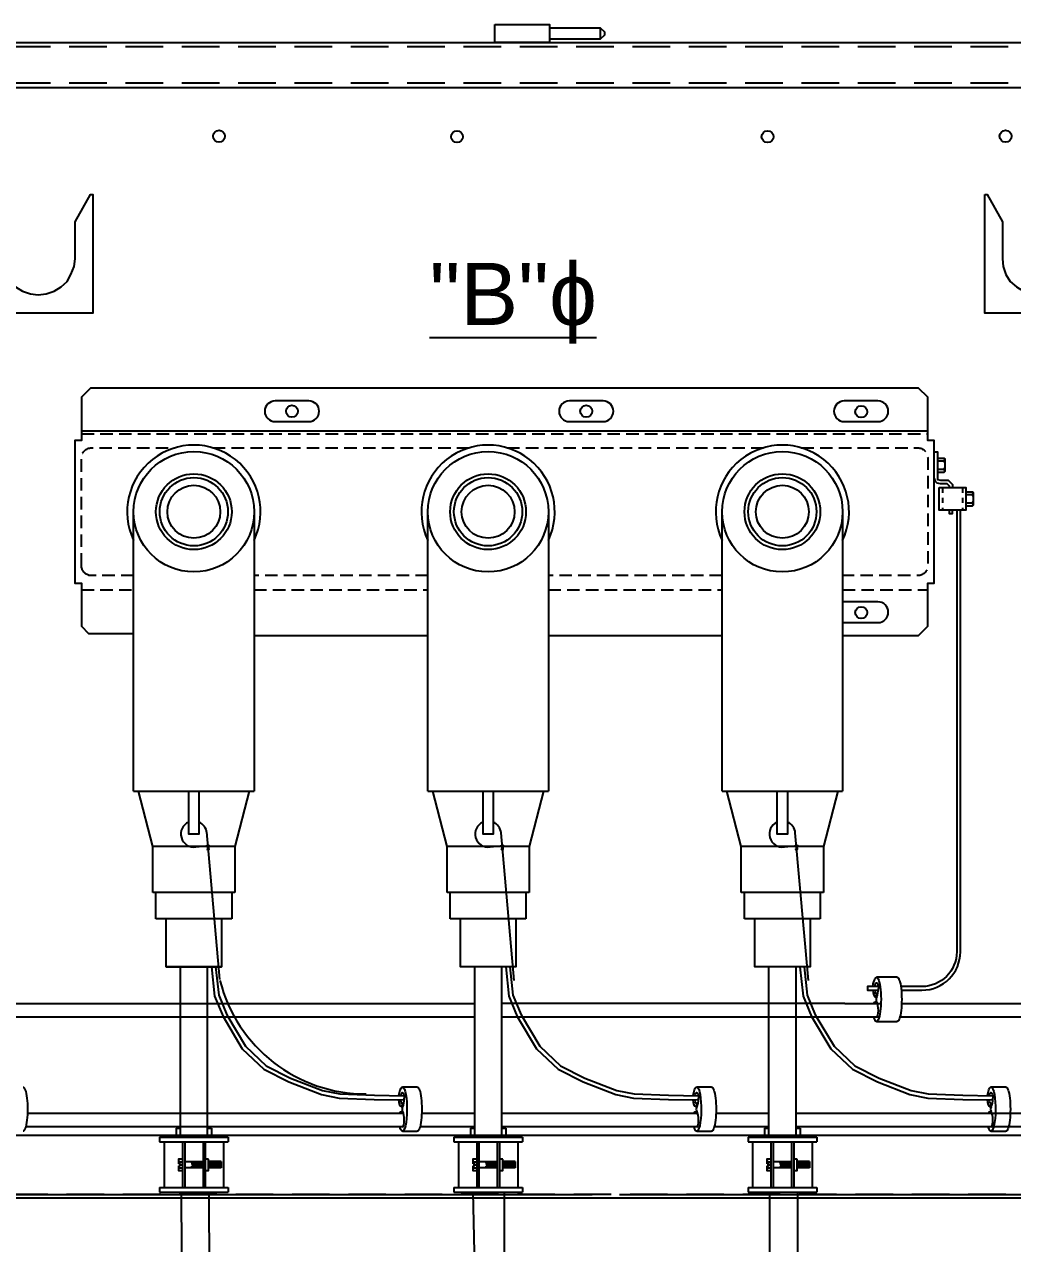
# Model space of a CAD drawing. Header units: feet. Extents: x -689 to 1837, y -511 to 1546.
# Drawn here: x 144.77 to 164.51, y 648.95 to 673.3 of the extents above; entities that cross this region are included whole.
import ezdxf

# ---------------------------------------------------------------- set-up
doc = ezdxf.new("R2010")
doc.units = ezdxf.units.FT
doc.header["$MEASUREMENT"] = 0
doc.linetypes.add('HIDDEN', pattern=[0.375, 0.25, -0.125])
for name, color, linetype in [('E-CABL-ACF', 1, 'AC_CABLE_FEEDER'), ('E-CABL-UG4', 64, 'GROUND_WIRE_G4'), ('E-DETL', 7, 'Continuous'), ('E-DETL-1', 7, 'Continuous'), ('E-EQPM', 41, 'Continuous'), ('E-EQPM-ENCL', 8, 'Continuous'), ('E-EQPM-HRDW', 16, 'Continuous'), ('E-GRND', 3, 'Continuous'), ('G-TEXT', 7, 'Continuous')]:
    doc.layers.add(name, color=color, linetype=linetype)
doc.styles.add('FSLR_SubTitle', font='arial.ttf', dxfattribs={"height": 0.1875})
doc.styles.get("Standard").update_dxf_attribs({"font": 'arial.ttf'})
doc.linetypes.add('AC_CABLE_FEEDER', pattern='A,0.2,-0.05,0,-0.05,0.2,-0.12,["ACF",Standard,S=0.1,R=0,X=-0.05,Y=-0.05],-0.3,0.2,-0.05,0,-0.05', length=1.22)
doc.linetypes.add('GROUND_WIRE_G4', pattern='A,1,-0.2,["G4",Standard,S=0.1,R=0,X=-0.1,Y=-0.05],-0.2', length=1.4)

msp = doc.modelspace()

# ---------------------------------------------------------------- hatches: boundary and pattern name
at = {"layer": 'E-EQPM-HRDW'}
h = msp.add_hatch(dxfattribs=at)
h.set_pattern_fill('ANSI31', color=256, scale=0.172182, angle=420)
h.set_pattern_definition([(105, (127.40391, 447.557756), (-0.0207894366, -0.0055705127), [])])
h.paths.add_polyline_path([(148.34114, 650.59115), (148.34114, 650.46258), (148.11658, 650.46258), (148.11658, 650.59115)])
h = msp.add_hatch(dxfattribs=at)
h.set_pattern_fill('ANSI31', color=256, scale=0.172182, angle=420)
h.set_pattern_definition([(105, (127.15469, 447.557756), (-0.0207894366, -0.0055705127), [])])
h.paths.add_polyline_path([(148.70177, 650.59115), (148.70177, 650.46258), (148.45336, 650.46258), (148.45336, 650.59115)])
h = msp.add_hatch(dxfattribs=at)
h.set_pattern_fill('ANSI31', color=256, scale=0.172182, angle=420)
h.set_pattern_definition([(105, (133.279275, 447.557756), (-0.0207894366, -0.0055705127), [])])
h.paths.add_polyline_path([(154.21651, 650.59115), (154.21651, 650.46258), (153.99195, 650.46258), (153.99195, 650.59115)])
h = msp.add_hatch(dxfattribs=at)
h.set_pattern_fill('ANSI31', color=256, scale=0.172182, angle=420)
h.set_pattern_definition([(105, (133.030055, 447.557756), (-0.0207894366, -0.0055705127), [])])
h.paths.add_polyline_path([(154.57714, 650.59115), (154.57714, 650.46258), (154.32873, 650.46258), (154.32873, 650.59115)])
h = msp.add_hatch(dxfattribs=at)
h.set_pattern_fill('ANSI31', color=256, scale=0.172182, angle=420)
h.set_pattern_definition([(105, (139.15464, 447.557756), (-0.0207894366, -0.0055705127), [])])
h.paths.add_polyline_path([(160.09187, 650.59115), (160.09187, 650.46258), (159.86732, 650.46258), (159.86732, 650.59115)])
h = msp.add_hatch(dxfattribs=at)
h.set_pattern_fill('ANSI31', color=256, scale=0.172182, angle=420)
h.set_pattern_definition([(105, (138.905421, 447.557756), (-0.0207894366, -0.0055705127), [])])
h.paths.add_polyline_path([(160.4525, 650.59115), (160.4525, 650.46258), (160.2041, 650.46258), (160.2041, 650.59115)])

# ---------------------------------------------------------------- linework, layer by layer
at = {"layer": 'E-CABL-ACF', "linetype": 'Continuous', "flags": 128}
for points in [[(147.90626, 649.97889), (147.93015, 645.13748, -0.04589762), (146.86371, 632.88156, -0.1581761), (144.21094, 627.93531, -0.21263192)], [(148.45507, 649.97889), (148.47895, 645.14019, -0.04589762), (147.40379, 632.78411, -0.14151334), (145.02991, 627.98895, -0.24822941)], [(153.72759, 649.97889), (153.80553, 646.38078, -0.04589762), (152.73908, 634.12485, -0.01632105), (152.61469, 633.54457)], [(154.3531, 649.97889), (154.35432, 646.38348, -0.04589762), (153.27916, 634.0274, -0.01898893), (153.1219, 633.31241)], [(159.64939, 649.97889), (159.64939, 644.12728, 0.31071096), (170.57497, 628.21228)], [(160.2116, 649.97889), (160.2116, 644.12677, 0.1730767), (163.92279, 633.69693)]]:
    msp.add_lwpolyline(points, format="xyb", dxfattribs=at)
at = {"layer": 'E-CABL-UG4', "linetype": 'Continuous', "flags": 128}
for points in [[(142.3027, 653.74816), (153.75944, 653.74816)], [(161.1537, 653.74816), (154.30825, 653.74816)], [(153.75944, 653.47417), (142.26774, 653.47417)], [(161.1537, 653.47417), (154.30825, 653.47417)]]:
    msp.add_lwpolyline(points, dxfattribs=at)
at = {"layer": 'E-DETL', "color": 41}
for p, q in [((146.95593, 657.98826), (149.36103, 657.98826)), ((152.83129, 657.98826), (155.2364, 657.98826)), ((158.70666, 657.98826), (161.11177, 657.98826)), ((148.9792, 656.88207), (147.33776, 656.88207)), ((154.85457, 656.88207), (153.21312, 656.88207)), ((160.72993, 656.88207), (159.08849, 656.88207)), ((148.9792, 655.96143), (147.33776, 655.96143)), ((154.85457, 655.96143), (153.21312, 655.96143)), ((160.72993, 655.96143), (159.08849, 655.96143)), ((148.91497, 655.44045), (147.40199, 655.44045)), ((154.79034, 655.44045), (153.27735, 655.44045)), ((160.6657, 655.44045), (159.15272, 655.44045))]:
    msp.add_line(p, q, dxfattribs=at)
at = {"layer": 'E-DETL', "ltscale": 5, "flags": 128}
for points in [[(161.11177, 661.09701), (162.62822, 661.09701), (162.81066, 661.27935), (162.81066, 662.14152), (162.94326, 662.14152), (162.94326, 664.99312), (162.81066, 664.99312), (162.81066, 665.85529), (162.62822, 666.03763), (146.09736, 666.03763), (145.91502, 665.85529), (145.91502, 664.99312), (145.78242, 664.99312), (145.78242, 662.14152), (145.91502, 662.14152), (145.91502, 661.27935), (146.05541, 661.13896)], [(162.94326, 664.76104), (163.00961, 664.76104), (163.00961, 664.21301), (163.06763, 664.19857), (163.21992, 664.19857), (163.30921, 664.10928), (163.30921, 664.04809)], [(163.00961, 664.63857), (163.13455, 664.63857), (163.1524, 664.62073), (163.1524, 664.37085), (163.13455, 664.353), (163.00961, 664.353)], [(163.13633, 664.5791), (163.00961, 664.5791)], [(163.1524, 664.62073), (163.13633, 664.5791), (163.1524, 664.53748)], [(163.1524, 664.4541), (163.13633, 664.41247), (163.1524, 664.37085)], [(162.94326, 664.23053), (162.95987, 664.18079), (162.993, 664.14757), (163.05935, 664.13106), (163.19195, 664.13106), (163.24169, 664.08132), (163.24169, 664.04809)], [(163.13633, 664.41247), (163.00961, 664.41247)], [(163.57325, 663.96705), (163.69819, 663.96705), (163.71604, 663.94921), (163.71604, 663.69933), (163.69819, 663.68148), (163.57325, 663.68148)], [(163.69997, 663.90758), (163.57325, 663.90758)], [(163.69997, 663.74095), (163.57325, 663.74095)], [(163.71604, 663.94921), (163.69997, 663.90758), (163.71604, 663.86596)], [(163.71604, 663.78258), (163.69997, 663.74095), (163.71604, 663.69933)], [(163.24169, 663.60045), (163.24169, 663.53419), (163.30804, 663.53419), (163.30804, 663.60045)], [(146.05541, 661.13896), (146.95593, 661.13896)], [(149.36103, 661.09701), (152.83129, 661.09701)], [(155.2364, 661.09701), (158.70666, 661.09701)]]:
    msp.add_lwpolyline(points, dxfattribs=at)
for points in [[(149.78159, 665.36621), (150.45301, 665.36621, 1), (150.45301, 665.78073), (149.78159, 665.78073, 1)], [(155.65696, 665.36621), (156.32838, 665.36621, 1), (156.32838, 665.78073), (155.65696, 665.78073, 1)], [(161.14568, 665.36621), (161.8171, 665.36621, 1), (161.8171, 665.78073), (161.14568, 665.78073, 1)]]:
    msp.add_lwpolyline(points, format="xyb", close=True, dxfattribs=at)
at = {"layer": 'E-DETL', "flags": 128}
msp.add_lwpolyline([(162.81066, 665.17556), (145.91502, 665.17556)], dxfattribs=at)
at = {"layer": 'E-DETL', "color": 9, "linetype": 'HIDDEN', "flags": 128}
for points in [[(145.91502, 665.12583), (162.81066, 665.12583)], [(148.53639, 664.84391), (153.65592, 664.84391)], [(154.41176, 664.84391), (159.53128, 664.84391)], [(146.95593, 662.29073), (146.05541, 662.29073)], [(152.83129, 662.29073), (149.36103, 662.29073)], [(158.70666, 662.29073), (155.2364, 662.29073)], [(145.91502, 662.00882), (146.95593, 662.00882)], [(149.36103, 662.00882), (152.83129, 662.00882)], [(155.2364, 662.00882), (158.70666, 662.00882)], [(161.11177, 662.00882), (162.81066, 662.00882)]]:
    msp.add_lwpolyline(points, dxfattribs=at)
for points in [[(145.91502, 662.48969), (145.91502, 664.64495, -0.41421356), (146.11397, 664.84391), (147.78055, 664.84391)], [(160.28713, 664.84391), (162.61171, 664.84391, -0.41421356), (162.81066, 664.64495), (162.81066, 662.48969, -0.41421356), (162.61171, 662.29073), (161.11177, 662.29073)], [(146.05541, 662.29955, -0.32917563), (145.91502, 662.48969)]]:
    msp.add_lwpolyline(points, format="xyb", dxfattribs=at)
at = {"layer": 'E-DETL', "ltscale": 5, "flags": 128}
msp.add_lwpolyline([(163.04274, 664.04809), (163.57325, 664.04809), (163.57325, 663.60045), (163.04274, 663.60045)], close=True, dxfattribs=at)
at = {"layer": 'E-DETL', "color": 9, "linetype": 'HIDDEN', "ltscale": 0.2, "flags": 128}
for points in [[(163.10909, 664.04809), (163.10909, 663.60045)], [(163.507, 664.04809), (163.507, 663.60045)]]:
    msp.add_lwpolyline(points, dxfattribs=at)
at = {"layer": 'E-DETL', "color": 41, "flags": 128}
for points in [[(146.95593, 657.98826), (146.95593, 663.56732)], [(149.36103, 663.5621), (149.36103, 657.98826)], [(152.83129, 657.98826), (152.83129, 663.56732)], [(155.2364, 663.5621), (155.2364, 657.98826)], [(158.70666, 657.98826), (158.70666, 663.56732)], [(161.11177, 663.5621), (161.11177, 657.98826)], [(147.33776, 655.96143), (147.33776, 656.88207), (147.05227, 657.98826)], [(149.26469, 657.98826), (148.9792, 656.88207), (148.9792, 655.96143)], [(153.21312, 655.96143), (153.21312, 656.88207), (152.92764, 657.98826)], [(155.14005, 657.98826), (154.85457, 656.88207), (154.85457, 655.96143)], [(159.08849, 655.96143), (159.08849, 656.88207), (158.803, 657.98826)], [(161.01542, 657.98826), (160.72993, 656.88207), (160.72993, 655.96143)], [(147.40199, 655.44045), (147.40199, 655.96143)], [(148.91497, 655.96143), (148.91497, 655.44045)], [(153.27735, 655.44045), (153.27735, 655.96143)], [(154.79034, 655.96143), (154.79034, 655.44045)], [(159.15272, 655.44045), (159.15272, 655.96143)], [(160.6657, 655.96143), (160.6657, 655.44045)], [(148.71157, 655.44045), (148.71157, 654.47699), (147.60539, 654.47699), (147.60539, 655.44045)], [(154.58694, 655.44045), (154.58694, 654.47699), (153.48075, 654.47699), (153.48075, 655.44045)], [(160.4623, 655.44045), (160.4623, 654.47699), (159.35612, 654.47699), (159.35612, 655.44045)]]:
    msp.add_lwpolyline(points, dxfattribs=at)
at = {"layer": 'E-DETL', "ltscale": 5, "flags": 128}
msp.add_lwpolyline([(161.11177, 661.3567, 0.04112235), (161.14568, 661.35391), (161.8171, 661.35391, 1), (161.8171, 661.76843), (161.14568, 661.76843, 0.04112235), (161.11177, 661.76563, 0.04112235)], format="xyb", dxfattribs=at)
at = {"layer": 'E-DETL', "color": 41, "linetype": 'Continuous'}
for points in [[(148.05708, 657.98826), (148.25988, 657.98826), (148.25988, 657.13084), (148.05708, 657.13084)], [(153.93244, 657.98826), (154.13525, 657.98826), (154.13525, 657.13084), (153.93244, 657.13084)], [(159.80781, 657.98826), (160.01061, 657.98826), (160.01061, 657.13084), (159.80781, 657.13084)]]:
    msp.add_lwpolyline(points, close=True, dxfattribs=at)
at = {"layer": 'E-DETL', "color": 1, "flags": 128}
for points in [[(148.43288, 651.07485), (148.43288, 654.47699), (147.88408, 654.47699), (147.88408, 651.07485)], [(154.30825, 651.07485), (154.30825, 654.47699), (153.75944, 654.47699), (153.75944, 651.07485)], [(160.18361, 651.07485), (160.18361, 654.47699), (159.63481, 654.47699), (159.63481, 651.07485)]]:
    msp.add_lwpolyline(points, dxfattribs=at)
at = {"layer": 'E-DETL', "ltscale": 5}
for centre in [(150.1173, 665.57347), (155.99267, 665.57347), (161.48423, 665.56517), (161.48423, 661.55286)]:
    msp.add_circle(centre, 0.11869, dxfattribs=at)
at = {"layer": 'E-DETL', "color": 41}
for centre, radius in [((148.15847, 663.56732), 1.20255), ((154.03384, 663.56732), 1.20255), ((159.9092, 663.56732), 1.20255), ((148.15847, 663.56732), 0.7565), ((148.15847, 663.56732), 0.68156), ((154.03384, 663.56732), 0.7565), ((154.03384, 663.56732), 0.68156), ((159.9092, 663.56732), 0.7565), ((159.9092, 663.56732), 0.68156), ((148.15847, 663.56732), 0.52813), ((154.03384, 663.56732), 0.52813), ((159.9092, 663.56732), 0.52813)]:
    msp.add_circle(centre, radius, dxfattribs=at)
for centre in [(148.15847, 663.56732), (154.03384, 663.56732), (159.9092, 663.56732)]:
    msp.add_arc(centre, 1.33135, 334.590214, 205.411039, dxfattribs=at)
at = {"layer": 'E-DETL-1', "color": 64, "linetype": 'Continuous'}
msp.add_line((171.99431, 651.28224), (160.18361, 651.28224), dxfattribs=at)
at = {"layer": 'E-DETL-1', "color": 64, "linetype": 'Continuous', "flags": 128}
for points in [[(161.1537, 653.74816), (161.87715, 653.74816)], [(162.29022, 653.74816), (173.48254, 653.74816)], [(161.84219, 653.47417), (161.1537, 653.47417)], [(173.48254, 653.47417), (162.25526, 653.47417)], [(144.83637, 651.55623), (152.32372, 651.55623)], [(152.7085, 651.55623), (153.75944, 651.55623)], [(154.30825, 651.55623), (158.21766, 651.55623)], [(158.58417, 651.55623), (159.63481, 651.55623)], [(160.18361, 651.55623), (172.06616, 651.55623)], [(152.32372, 651.28224), (144.80141, 651.28224)], [(153.75944, 651.28224), (152.67354, 651.28224)], [(158.19908, 651.28224), (154.30825, 651.28224)], [(159.63481, 651.28224), (158.54921, 651.28224)]]:
    msp.add_lwpolyline(points, dxfattribs=at)
at = {"layer": 'E-EQPM'}
msp.add_line((147.60539, 654.47699), (148.71157, 654.47699), dxfattribs=at)
at = {"layer": 'E-EQPM-ENCL', "linetype": 'HIDDEN', "ltscale": 3}
msp.add_line((186.86836, 649.93055), (136.27986, 649.93055), dxfattribs=at)
at = {"layer": 'E-EQPM-ENCL', "color": 7, "ltscale": 5, "flags": 128}
for points in [[(154.16778, 673.29945), (155.26202, 673.29945), (155.26202, 672.93467), (154.16778, 672.93467), (154.16778, 673.29945)], [(155.26202, 673.2331), (156.2734, 673.2331), (156.2734, 673.00102), (155.26202, 673.00102)], [(156.2734, 673.2331), (156.35627, 673.15023), (156.35627, 673.08388), (156.2734, 673.00102)], [(124.67951, 672.8518), (124.59664, 672.8518), (124.59664, 649.98029), (124.62977, 649.91394), (124.67951, 649.8642), (186.9181, 649.8642)], [(124.67951, 672.93477), (186.9181, 672.93477)], [(124.67951, 672.03947), (186.9181, 672.03947)]]:
    msp.add_lwpolyline(points, dxfattribs=at)
at = {"layer": 'E-EQPM-ENCL', "linetype": 'HIDDEN', "ltscale": 3, "flags": 128}
for points in [[(186.9181, 672.8518), (124.67951, 672.8518)], [(186.9181, 672.12234), (124.67951, 672.12234)]]:
    msp.add_lwpolyline(points, dxfattribs=at)
at = {"layer": 'E-EQPM-ENCL', "linetype": 'Continuous', "ltscale": 2, "flags": 128}
msp.add_lwpolyline([(123.93199, 649.41399, -0.30119319), (124.60711, 649.8642), (186.9905, 649.8642)], format="xyb", dxfattribs=at)
at = {"layer": 'E-EQPM-ENCL', "color": 7, "ltscale": 5}
for centre in [(148.66063, 671.06543), (153.41289, 671.05712), (159.61364, 671.05712), (164.3659, 671.06543)]:
    msp.add_circle(centre, 0.11869, dxfattribs=at)
at = {"layer": 'E-EQPM-HRDW', "color": 2, "linetype": 'Continuous'}
for p, q in [((147.4735, 651.07485), (148.84346, 651.07485)), ((147.4735, 651.07485), (147.4735, 650.98352)), ((148.84346, 651.07485), (148.84346, 650.98352)), ((153.34887, 651.07485), (154.71882, 651.07485)), ((153.34887, 651.07485), (153.34887, 650.98352)), ((154.71882, 651.07485), (154.71882, 650.98352)), ((159.22423, 651.07485), (160.59419, 651.07485)), ((159.22423, 651.07485), (159.22423, 650.98352)), ((160.59419, 651.07485), (160.59419, 650.98352)), ((147.4735, 650.98352), (148.84346, 650.98352)), ((153.34887, 650.98352), (154.71882, 650.98352)), ((159.22423, 650.98352), (160.59419, 650.98352)), ((147.4735, 650.07022), (148.84346, 650.07022)), ((147.4735, 650.07022), (147.4735, 649.97889)), ((147.4735, 649.97889), (148.84346, 649.97889)), ((148.84346, 650.07022), (148.84346, 649.97889)), ((153.34887, 650.07022), (154.71882, 650.07022)), ((153.34887, 650.07022), (153.34887, 649.97889)), ((153.34887, 649.97889), (154.71882, 649.97889)), ((154.71882, 650.07022), (154.71882, 649.97889)), ((159.22423, 650.07022), (160.59419, 650.07022)), ((159.22423, 650.07022), (159.22423, 649.97889)), ((159.22423, 649.97889), (160.59419, 649.97889)), ((160.59419, 650.07022), (160.59419, 649.97889))]:
    msp.add_line(p, q, dxfattribs=at)
at = {"layer": 'E-EQPM-HRDW', "color": 4}
for p, q in [((147.80476, 651.25484), (147.88199, 651.25484)), ((147.80476, 651.25484), (147.80476, 651.07485)), ((148.43496, 651.25484), (148.5122, 651.25484)), ((148.5122, 651.25484), (148.5122, 651.07485)), ((153.68012, 651.25484), (153.75736, 651.25484)), ((153.68012, 651.25484), (153.68012, 651.07485)), ((154.31033, 651.25484), (154.38757, 651.25484)), ((154.38757, 651.25484), (154.38757, 651.07485)), ((159.55549, 651.25484), (159.63273, 651.25484)), ((159.55549, 651.25484), (159.55549, 651.07485)), ((160.1857, 651.25484), (160.26293, 651.25484)), ((160.26293, 651.25484), (160.26293, 651.07485)), ((147.56483, 650.98352), (147.56483, 650.07022)), ((147.93015, 650.98352), (147.93015, 650.07022)), ((147.97582, 650.98352), (147.97582, 650.07022)), ((148.34114, 650.98352), (148.34114, 650.07022)), ((148.38681, 650.98352), (148.38681, 650.07022)), ((148.75213, 650.98352), (148.75213, 650.07022)), ((153.4402, 650.98352), (153.4402, 650.07022)), ((153.80552, 650.98352), (153.80552, 650.07022)), ((153.85118, 650.98352), (153.85118, 650.07022)), ((154.21651, 650.98352), (154.21651, 650.07022)), ((154.26217, 650.98352), (154.26217, 650.07022)), ((154.62749, 650.98352), (154.62749, 650.07022)), ((159.31556, 650.98352), (159.31556, 650.07022)), ((159.68089, 650.98352), (159.68089, 650.07022)), ((159.72655, 650.98352), (159.72655, 650.07022)), ((160.09187, 650.98352), (160.09187, 650.07022)), ((160.13754, 650.98352), (160.13754, 650.07022)), ((160.50286, 650.98352), (160.50286, 650.07022))]:
    msp.add_line(p, q, dxfattribs=at)
at = {"layer": 'E-EQPM-HRDW'}
for p, q in [((147.87666, 650.58745), (147.93015, 650.58745)), ((148.70177, 650.59115), (148.45336, 650.59115)), ((153.75203, 650.58745), (153.80552, 650.58745)), ((154.57714, 650.59115), (154.32873, 650.59115)), ((159.6274, 650.58745), (159.68089, 650.58745)), ((160.4525, 650.59115), (160.2041, 650.59115)), ((147.8922, 650.54628), (147.85772, 650.54628)), ((147.8922, 650.50746), (147.85772, 650.50746)), ((147.87666, 650.46629), (147.93015, 650.46629)), ((147.8922, 650.54628), (147.8922, 650.50746)), ((148.70177, 650.46258), (148.45336, 650.46258)), ((153.76756, 650.54628), (153.73308, 650.54628)), ((153.76756, 650.50746), (153.73308, 650.50746)), ((153.75203, 650.46629), (153.80552, 650.46629)), ((153.76756, 650.54628), (153.76756, 650.50746)), ((154.57714, 650.46258), (154.32873, 650.46258)), ((159.64293, 650.54628), (159.60845, 650.54628)), ((159.64293, 650.50746), (159.60845, 650.50746)), ((159.6274, 650.46629), (159.68089, 650.46629)), ((159.64293, 650.54628), (159.64293, 650.50746)), ((160.4525, 650.46258), (160.2041, 650.46258))]:
    msp.add_line(p, q, dxfattribs=at)
at = {"layer": 'E-EQPM-HRDW', "linetype": 'Continuous'}
for p, q in [((147.56483, 650.07022), (148.75213, 650.07022)), ((153.4402, 650.07022), (154.62749, 650.07022)), ((159.31556, 650.07022), (160.50286, 650.07022))]:
    msp.add_line(p, q, dxfattribs=at)
at = {"layer": 'E-EQPM-HRDW'}
for points in [[(143.96526, 669.90088), (144.00809, 669.90088), (144.31596, 669.35656), (144.31596, 668.62043), (144.3324, 668.46152), (144.38537, 668.3026), (144.47305, 668.16378), (144.59543, 668.05784), (144.73608, 667.97016), (144.89499, 667.91719), (145.05208, 667.89893), (145.20918, 667.91719), (145.36809, 667.97016), (145.50691, 668.05784), (145.63112, 668.16378), (145.70053, 668.3026), (145.76995, 668.46152), (145.78821, 668.62043), (145.78821, 669.35656), (146.09608, 669.90088), (146.13891, 669.90088), (146.13891, 667.52995), (143.96526, 667.52995), (143.96526, 669.90088)], [(163.95278, 669.90088), (163.99561, 669.90088), (164.30348, 669.35656), (164.30348, 668.62043), (164.31991, 668.46152), (164.37289, 668.3026), (164.46057, 668.16378), (164.58295, 668.05784), (164.7236, 667.97016), (164.88251, 667.91719), (165.0396, 667.89893), (165.19669, 667.91719), (165.35561, 667.97016), (165.49443, 668.05784), (165.61864, 668.16378), (165.68805, 668.3026), (165.75746, 668.46152), (165.77573, 668.62043), (165.77573, 669.35656), (166.0836, 669.90088), (166.12643, 669.90088), (166.12643, 667.52995), (163.95278, 667.52995), (163.95278, 669.90088)], [(124.96197, 651.11784), (186.63574, 651.11784)], [(130.40419, 649.93055), (156.11013, 649.93055)], [(156.65893, 649.93055), (186.63574, 649.93055)]]:
    msp.add_lwpolyline(points, dxfattribs=at)
at = {"layer": 'E-EQPM-HRDW', "flags": 128}
for points in [[(147.85772, 650.54628), (147.85772, 650.64803), (147.93015, 650.64803), (147.93015, 650.40571), (147.85772, 650.40571), (147.85772, 650.50746)], [(147.97582, 650.59115), (148.34114, 650.59115)], [(148.45336, 650.6382), (148.38681, 650.6382), (148.38681, 650.41553), (148.45336, 650.41553), (148.45336, 650.6382)], [(148.70177, 650.59115), (148.70177, 650.46258)], [(153.73308, 650.54628), (153.73308, 650.64803), (153.80552, 650.64803), (153.80552, 650.40571), (153.73308, 650.40571), (153.73308, 650.50746)], [(153.85118, 650.59115), (154.21651, 650.59115)], [(154.32873, 650.6382), (154.26217, 650.6382), (154.26217, 650.41553), (154.32873, 650.41553), (154.32873, 650.6382)], [(154.57714, 650.59115), (154.57714, 650.46258)], [(159.60845, 650.54628), (159.60845, 650.64803), (159.68089, 650.64803), (159.68089, 650.40571), (159.60845, 650.40571), (159.60845, 650.50746)], [(159.72655, 650.59115), (160.09187, 650.59115)], [(160.2041, 650.6382), (160.13754, 650.6382), (160.13754, 650.41553), (160.2041, 650.41553), (160.2041, 650.6382)], [(160.4525, 650.59115), (160.4525, 650.46258)], [(148.34114, 650.46258), (147.97582, 650.46258)], [(154.21651, 650.46258), (153.85118, 650.46258)], [(160.09187, 650.46258), (159.72655, 650.46258)]]:
    msp.add_lwpolyline(points, dxfattribs=at)
at = {"layer": 'E-EQPM-HRDW', "extrusion": (0, 0, -1)}
for centre, major_axis, ratio, start_param, end_param in [((147.87666, 650.61774), (0, 0.03029), 0.62545976, 3.14159265, 6.28318531), ((147.87666, 650.52687), (0, 0.06058), 0.31272988, -1.24466561, 0), ((153.75203, 650.61774), (0, 0.03029), 0.62545976, 3.14159265, 6.28318531), ((153.75203, 650.52687), (0, 0.06058), 0.31272988, -1.24466561, 0), ((159.6274, 650.61774), (0, 0.03029), 0.62545976, 3.14159265, 6.28318531), ((159.6274, 650.52687), (0, 0.06058), 0.31272988, -1.24466561, 0), ((147.87666, 650.436), (0, 0.03029), 0.62545976, 3.14159265, 6.28318531), ((147.87666, 650.52687), (0, 0.06058), 0.31272988, 3.14159265, 4.38625826), ((153.75203, 650.436), (0, 0.03029), 0.62545976, 3.14159265, 6.28318531), ((153.75203, 650.52687), (0, 0.06058), 0.31272988, 3.14159265, 4.38625826), ((159.6274, 650.436), (0, 0.03029), 0.62545976, 3.14159265, 6.28318531), ((159.6274, 650.52687), (0, 0.06058), 0.31272988, 3.14159265, 4.38625826)]:
    msp.add_ellipse(centre, major_axis=major_axis, ratio=ratio, start_param=start_param, end_param=end_param, dxfattribs=at)
at = {"layer": 'E-GRND', "linetype": 'Continuous'}
for p, q in [((148.67653, 654.22579), (148.41438, 657.17609)), ((154.55474, 654.20469), (154.29259, 657.155)), ((160.4301, 654.20469), (160.16796, 657.155))]:
    msp.add_line(p, q, dxfattribs=at)
at = {"layer": 'E-GRND'}
for p, q in [((161.78899, 653.9393), (161.76885, 653.8773)), ((161.76885, 653.8773), (161.79461, 653.8773)), ((161.76885, 653.78086), (161.79461, 653.78086)), ((161.78899, 653.74816), (161.76885, 653.78086)), ((161.78899, 653.9393), (161.8151, 653.9393)), ((161.78899, 653.74816), (161.80757, 653.74816)), ((152.32372, 651.74737), (152.30358, 651.68537)), ((152.30358, 651.68537), (152.32934, 651.68537)), ((152.30358, 651.58893), (152.32934, 651.58893)), ((152.32372, 651.55623), (152.30358, 651.58893)), ((152.32372, 651.74737), (152.34983, 651.74737)), ((152.32372, 651.55623), (152.3423, 651.55623)), ((158.19908, 651.74737), (158.17895, 651.68537)), ((158.17895, 651.68537), (158.2047, 651.68537)), ((158.17895, 651.58893), (158.2047, 651.58893)), ((158.19908, 651.55623), (158.17895, 651.58893)), ((158.19908, 651.74737), (158.2252, 651.74737)), ((158.19908, 651.55623), (158.21766, 651.55623)), ((164.07445, 651.74737), (164.05431, 651.68537)), ((164.05431, 651.68537), (164.08007, 651.68537)), ((164.05431, 651.58893), (164.08007, 651.58893)), ((164.07445, 651.55623), (164.05431, 651.58893)), ((164.07445, 651.74737), (164.10056, 651.74737)), ((164.07445, 651.55623), (164.09303, 651.55623))]:
    msp.add_line(p, q, dxfattribs=at)
at = {"layer": 'E-GRND', "flags": 128}
for points in [[(163.39059, 663.60045), (163.39059, 654.78016, -0.41421356), (162.69648, 654.08605), (162.27493, 654.08605)], [(162.28357, 654.01298), (162.69648, 654.01298, 0.41421356), (163.46365, 654.78016), (163.46365, 663.60045)]]:
    msp.add_lwpolyline(points, format="xyb", dxfattribs=at)
at = {"layer": 'E-GRND', "linetype": 'Continuous', "flags": 128}
for points in [[(148.19818, 656.87402), (148.46593, 656.89924), (148.42571, 656.88866), (148.4531, 656.87884), (148.42857, 656.87253), (148.45596, 656.86274), (148.43144, 656.85639), (148.45882, 656.8466), (148.4343, 656.84026), (148.46169, 656.83046), (148.41009, 656.81724)], [(154.07355, 656.87402), (154.3413, 656.89924), (154.30107, 656.88866), (154.32846, 656.87884), (154.30394, 656.87253), (154.33132, 656.86274), (154.3068, 656.85639), (154.33419, 656.8466), (154.30967, 656.84026), (154.33705, 656.83046), (154.28545, 656.81724)], [(159.94891, 656.87402), (160.21666, 656.89924), (160.17644, 656.88866), (160.20383, 656.87884), (160.1793, 656.87253), (160.20669, 656.86274), (160.18217, 656.85639), (160.20955, 656.8466), (160.18503, 656.84026), (160.21242, 656.83046), (160.16082, 656.81724)]]:
    msp.add_lwpolyline(points, dxfattribs=at)
at = {"layer": 'E-GRND', "flags": 128}
for points in [[(148.50931, 654.47699), (148.57396, 653.89586), (148.74149, 653.48581), (149.12574, 652.84232), (149.55607, 652.43341), (150.05493, 652.18219), (150.70627, 651.93294), (151.06172, 651.85827), (151.76109, 651.83294), (152.35958, 651.82329)], [(148.59247, 654.47699), (148.65483, 653.91645), (148.81565, 653.52283), (149.19089, 652.89443), (149.60415, 652.50174), (150.08837, 652.25789), (150.72969, 652.01248), (151.07178, 651.94061), (151.76325, 651.91557), (152.3568, 651.906)], [(154.38468, 654.47699), (154.44933, 653.89586), (154.61686, 653.48581), (155.0011, 652.84232), (155.43144, 652.43341), (155.9303, 652.18219), (156.58164, 651.93294), (156.93708, 651.85827), (157.63645, 651.83294), (158.23494, 651.82329)], [(154.46784, 654.47699), (154.5302, 653.91645), (154.69102, 653.52283), (155.06625, 652.89443), (155.47952, 652.50174), (155.96374, 652.25789), (156.60505, 652.01248), (156.94715, 651.94061), (157.63862, 651.91557), (158.23216, 651.906)], [(160.26004, 654.47699), (160.32469, 653.89586), (160.49222, 653.48581), (160.87647, 652.84232), (161.3068, 652.43341), (161.80566, 652.18219), (162.45701, 651.93294), (162.81245, 651.85827), (163.51182, 651.83294), (164.11031, 651.82329)], [(160.3432, 654.47699), (160.40556, 653.91645), (160.56638, 653.52283), (160.94162, 652.89443), (161.35488, 652.50174), (161.83911, 652.25789), (162.48042, 652.01248), (162.82251, 651.94061), (163.51398, 651.91557), (164.10753, 651.906)], [(161.82373, 654.08605), (161.61102, 654.08605), (161.61102, 654.01298), (161.82472, 654.01298)]]:
    msp.add_lwpolyline(points, dxfattribs=at)
at = {"layer": 'E-GRND'}
for points in [[(162.20205, 654.26995), (161.78899, 654.26995)], [(161.78899, 653.38821), (162.20205, 653.38821)], [(152.62034, 652.07803), (152.32372, 652.07803)], [(158.496, 652.07803), (158.19908, 652.07803)], [(164.37137, 652.07803), (164.07445, 652.07803)], [(152.32372, 651.19628), (152.62034, 651.19628)], [(158.19908, 651.19628), (158.496, 651.19628)], [(164.07445, 651.19628), (164.37137, 651.19628)]]:
    msp.add_lwpolyline(points, dxfattribs=at)
at = {"layer": 'E-GRND', "linetype": 'Continuous'}
for centre, start, end in [((148.15848, 657.13084), 112.966785, 278.787375), ((148.15848, 657.13084), 5.334248, 67.033215), ((154.03385, 657.13084), 112.966785, 278.787375), ((154.03385, 657.13084), 5.334248, 67.033215), ((159.90921, 657.13084), 112.966785, 278.787375), ((159.90921, 657.13084), 5.334248, 67.033215)]:
    msp.add_arc(centre, 0.25987, start, end, dxfattribs=at)
at = {"layer": 'E-GRND'}
msp.add_arc((151.5954, 654.95004), 3.00978, 194.338007, 270.078184, dxfattribs=at)
at = {"layer": 'E-GRND', "extrusion": (0, 0, -1)}
for centre, major_axis, ratio, start_param, end_param in [((161.78899, 653.82908), (0, 0.44087), 0.2034372, -0.9485487, 3.77667757), ((162.20205, 653.82908), (0, -0.44087), 0.2034372, 3.14159265, 6.28318531), ((161.78899, 654.04952), (0, 0.11022), 0.33411094, 5.05023108, 7.85398163), ((161.78899, 654.04952), (0, 0.11022), 0.33411094, 3.14159265, 4.37454688), ((161.76885, 653.60864), (0, 0.17222), 0.33411094, -0.62644851, 0), ((144.7482, 651.63715), (0, -0.44087), 0.2034372, 3.14159265, 6.28318531), ((152.32372, 651.63715), (0, 0.44087), 0.2034372, -0.91017449, 3.77667757), ((152.62034, 651.63715), (0, -0.44087), 0.2034372, 3.14159265, 6.28318531), ((158.19908, 651.63715), (0, 0.44087), 0.2034372, -0.91017449, 3.77667757), ((158.496, 651.63715), (0, -0.44087), 0.2034372, 3.14159265, 6.28318531), ((164.07445, 651.63715), (0, 0.44087), 0.2034372, -0.91017449, 3.77667757), ((164.37137, 651.63715), (0, -0.44087), 0.2034372, 3.14159265, 6.28318531), ((152.32372, 651.85759), (0, 0.11022), 0.33411094, 3.14159265, 4.40686968), ((152.32372, 651.85759), (0, 0.11022), 0.33411094, 5.17790842, 7.85398163), ((158.19908, 651.85759), (0, 0.11022), 0.33411094, 3.14159265, 4.40686968), ((158.19908, 651.85759), (0, 0.11022), 0.33411094, 5.17790842, 7.85398163), ((164.07445, 651.85759), (0, 0.11022), 0.33411094, 3.14159265, 4.40686968), ((164.07445, 651.85759), (0, 0.11022), 0.33411094, 5.17790842, 7.85398163), ((152.30358, 651.41671), (0, 0.17222), 0.33411094, -0.62644851, 0), ((158.17895, 651.41671), (0, 0.17222), 0.33411094, -0.62644851, 0), ((164.05431, 651.41671), (0, 0.17222), 0.33411094, -0.62644851, 0)]:
    msp.add_ellipse(centre, major_axis=major_axis, ratio=ratio, start_param=start_param, end_param=end_param, dxfattribs=at)
at = {"layer": 'E-GRND'}
for centre, major_axis, ratio, start_param, end_param in [((161.76885, 654.04952), (0, 0.17222), 0.33411094, 1.78454961, 3.14159265), ((161.75714, 654.04952), (0, 0.20553), 0.33411094, 3.71956504, 4.71238898), ((161.8279, 653.82908), (0, 0.06807), 0.69303415, 0.78207214, 2.35952052), ((161.78899, 654.04952), (0, 0.11022), 0.33411094, 3.14156425, 3.14159265), ((161.75714, 653.60864), (0, 0.20553), 0.33411094, -1.57079633, -0.57797239), ((161.78899, 653.60864), (0, -0.13448), 0.27384228, 6.28318531, 7.85398163), ((152.30358, 651.85759), (0, 0.17222), 0.33411094, 1.76055124, 3.14159265), ((152.29187, 651.85759), (0, 0.20553), 0.33411094, 3.71956504, 4.71238898), ((158.17895, 651.85759), (0, 0.17222), 0.33411094, 1.76055124, 3.14159265), ((158.16724, 651.85759), (0, 0.20553), 0.33411094, 3.71956504, 4.71238898), ((164.05431, 651.85759), (0, 0.17222), 0.33411094, 1.76055124, 3.14159265), ((164.0426, 651.85759), (0, 0.20553), 0.33411094, 3.71956504, 4.71238898), ((152.36263, 651.63715), (0, 0.06807), 0.69303415, 0.78207214, 2.35952052), ((152.32372, 651.85759), (0, 0.11022), 0.33411094, 3.14156425, 3.14159265), ((152.29187, 651.41671), (0, 0.20553), 0.33411094, -1.57079633, -0.57797239), ((158.238, 651.63715), (0, 0.06807), 0.69303415, 0.78207214, 2.35952052), ((158.19908, 651.85759), (0, 0.11022), 0.33411094, 3.14156425, 3.14159265), ((158.16724, 651.41671), (0, 0.20553), 0.33411094, -1.57079633, -0.57797239), ((164.11337, 651.63715), (0, 0.06807), 0.69303415, 0.78207214, 2.35952052), ((164.07445, 651.85759), (0, 0.11022), 0.33411094, 3.14156425, 3.14159265), ((164.0426, 651.41671), (0, 0.20553), 0.33411094, -1.57079633, -0.57797239), ((152.32372, 651.41671), (0, -0.13448), 0.27384228, 6.28318531, 7.85398163), ((158.19908, 651.41671), (0, -0.13448), 0.27384228, 6.28318531, 7.85398163), ((164.07445, 651.41671), (0, -0.13448), 0.27384228, 6.28318531, 7.85398163)]:
    msp.add_ellipse(centre, major_axis=major_axis, ratio=ratio, start_param=start_param, end_param=end_param, dxfattribs=at)

# ---------------------------------------------------------------- texts
at = {"layer": 'G-TEXT', "insert": (154.53214, 667.73029), "char_height": 1.239802, "attachment_point": 5, "style": 'FSLR_SubTitle'}
msp.add_mtext_dynamic_manual_height_columns('{\\L"B"ɸ}', width=17.0770093, gutter_width=3.61609, heights=[0], dxfattribs=at)

doc.saveas('drawing.dxf')
